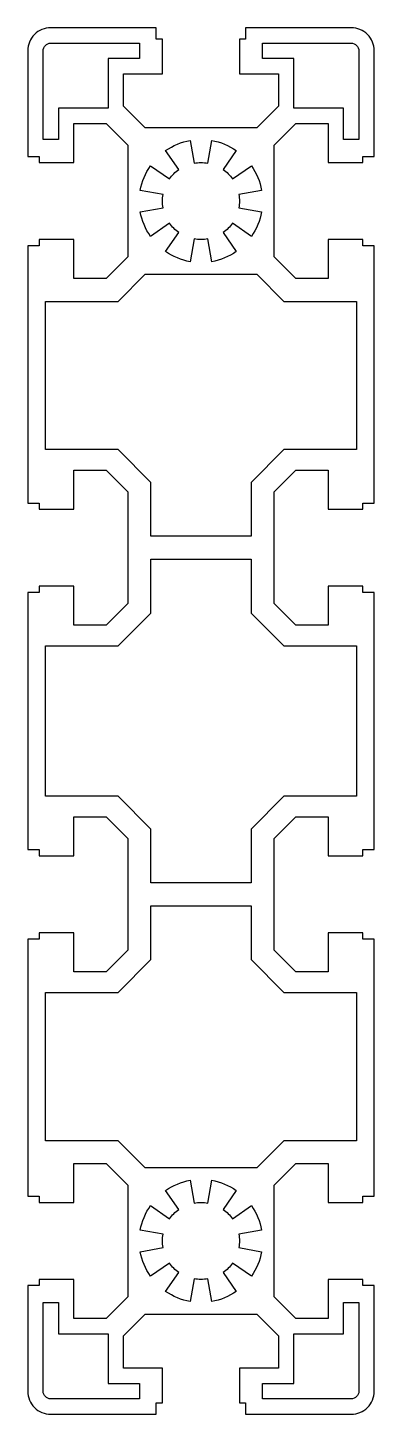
# Model space of a CAD drawing. Header units: millimetres. Extents: x -22 to 23, y -157 to 23.
import ezdxf

# ---------------------------------------------------------------- set-up
doc = ezdxf.new("R2010")
doc.units = ezdxf.units.MM
doc.layers.get('0').update_dxf_attribs({"linetype": 'CONTINUOUS'})

msp = doc.modelspace()

# ---------------------------------------------------------------- linework, layer by layer
for points in [[(-22.5, 19.5), (-22.5, 5.8), (-21, 5.8), (-21, 5), (-16.5, 5), (-16.5, 10.05), (-12.31, 10.05), (-9.5, 7.24), (-9.5, -7.24), (-12.31, -10.05), (-16.5, -10.05), (-16.5, -5), (-21, -5), (-21, -5.8), (-22.5, -5.8), (-22.5, -39.2), (-21, -39.2), (-21, -40), (-16.5, -40), (-16.5, -34.95), (-12.31, -34.95), (-9.5, -37.76), (-9.5, -52.24), (-12.31, -55.05), (-16.5, -55.05), (-16.5, -50), (-21, -50), (-21, -50.8), (-22.5, -50.8), (-22.5, -84.2), (-21, -84.2), (-21, -85), (-16.5, -85), (-16.5, -79.95), (-12.31, -79.95), (-9.5, -82.76), (-9.5, -97.24), (-12.31, -100.05), (-16.5, -100.05), (-16.5, -95), (-21, -95), (-21, -95.8), (-22.5, -95.8), (-22.5, -129.2), (-21, -129.2), (-21, -130), (-16.5, -130), (-16.5, -124.95), (-12.31, -124.95), (-9.5, -127.76), (-9.5, -142.24), (-12.31, -145.05), (-16.5, -145.05), (-16.5, -140), (-21, -140), (-21, -140.8), (-22.5, -140.8), (-22.5, -154.5, 0.414214), (-19.5, -157.5), (-5.8, -157.5), (-5.8, -156), (-5, -156), (-5, -151.5), (-10.05, -151.5), (-10.05, -147.31), (-7.23, -144.5), (7.24, -144.5), (10.05, -147.31), (10.05, -151.5), (5, -151.5), (5, -156), (5.8, -156), (5.8, -157.5), (19.5, -157.5, 0.414214), (22.5, -154.5), (22.5, -140.8), (21, -140.8), (21, -140), (16.5, -140), (16.5, -145.05), (12.32, -145.05), (9.5, -142.24), (9.5, -127.76), (12.32, -124.95), (16.5, -124.95), (16.5, -130), (21, -130), (21, -129.2), (22.5, -129.2), (22.5, -95.8), (21, -95.8), (21, -95), (16.5, -95), (16.5, -100.05), (12.32, -100.05), (9.5, -97.24), (9.5, -82.76), (12.32, -79.95), (16.5, -79.95), (16.5, -85), (21, -85), (21, -84.2), (22.5, -84.2), (22.5, -50.8), (21, -50.8), (21, -50), (16.5, -50), (16.5, -55.05), (12.32, -55.05), (9.5, -52.24), (9.5, -37.76), (12.32, -34.95), (16.5, -34.95), (16.5, -40), (21, -40), (21, -39.2), (22.5, -39.2), (22.5, -5.8), (21, -5.8), (21, -5), (16.5, -5), (16.5, -10.05), (12.32, -10.05), (9.5, -7.24), (9.5, 7.24), (12.32, 10.05), (16.5, 10.05), (16.5, 5), (21, 5), (21, 5.8), (22.5, 5.8), (22.5, 19.5, 0.414214), (19.5, 22.5), (5.8, 22.5), (5.8, 21), (5, 21), (5, 16.5), (10.05, 16.5), (10.05, 12.31), (7.24, 9.5), (-7.23, 9.5), (-10.05, 12.31), (-10.05, 16.5), (-5, 16.5), (-5, 21), (-5.8, 21), (-5.8, 22.5), (-19.5, 22.5, 0.414214)], [(-22.5, 19.5), (-22.5, 5.8), (-21, 5.8), (-21, 5), (-16.5, 5), (-16.5, 10.05), (-12.31, 10.05), (-9.5, 7.24), (-9.5, -7.24), (-12.31, -10.05), (-16.5, -10.05), (-16.5, -5), (-21, -5), (-21, -5.8), (-22.5, -5.8), (-22.5, -39.2), (-21, -39.2), (-21, -40), (-16.5, -40), (-16.5, -34.95), (-12.31, -34.95), (-9.5, -37.76), (-9.5, -52.24), (-12.31, -55.05), (-16.5, -55.05), (-16.5, -50), (-21, -50), (-21, -50.8), (-22.5, -50.8), (-22.5, -84.2), (-21, -84.2), (-21, -85), (-16.5, -85), (-16.5, -79.95), (-12.31, -79.95), (-9.5, -82.76), (-9.5, -97.24), (-12.31, -100.05), (-16.5, -100.05), (-16.5, -95), (-21, -95), (-21, -95.8), (-22.5, -95.8), (-22.5, -129.2), (-21, -129.2), (-21, -130), (-16.5, -130), (-16.5, -124.95), (-12.31, -124.95), (-9.5, -127.76), (-9.5, -142.24), (-12.31, -145.05), (-16.5, -145.05), (-16.5, -140), (-21, -140), (-21, -140.8), (-22.5, -140.8), (-22.5, -154.5, 0.414214), (-19.5, -157.5), (-5.8, -157.5), (-5.8, -156), (-5, -156), (-5, -151.5), (-10.05, -151.5), (-10.05, -147.31), (-7.23, -144.5), (7.24, -144.5), (10.05, -147.31), (10.05, -151.5), (5, -151.5), (5, -156), (5.8, -156), (5.8, -157.5), (19.5, -157.5, 0.414214), (22.5, -154.5), (22.5, -140.8), (21, -140.8), (21, -140), (16.5, -140), (16.5, -145.05), (12.32, -145.05), (9.5, -142.24), (9.5, -127.76), (12.32, -124.95), (16.5, -124.95), (16.5, -130), (21, -130), (21, -129.2), (22.5, -129.2), (22.5, -95.8), (21, -95.8), (21, -95), (16.5, -95), (16.5, -100.05), (12.32, -100.05), (9.5, -97.24), (9.5, -82.76), (12.32, -79.95), (16.5, -79.95), (16.5, -85), (21, -85), (21, -84.2), (22.5, -84.2), (22.5, -50.8), (21, -50.8), (21, -50), (16.5, -50), (16.5, -55.05), (12.32, -55.05), (9.5, -52.24), (9.5, -37.76), (12.32, -34.95), (16.5, -34.95), (16.5, -40), (21, -40), (21, -39.2), (22.5, -39.2), (22.5, -5.8), (21, -5.8), (21, -5), (16.5, -5), (16.5, -10.05), (12.32, -10.05), (9.5, -7.24), (9.5, 7.24), (12.32, 10.05), (16.5, 10.05), (16.5, 5), (21, 5), (21, 5.8), (22.5, 5.8), (22.5, 19.5, 0.414214), (19.5, 22.5), (5.8, 22.5), (5.8, 21), (5, 21), (5, 16.5), (10.05, 16.5), (10.05, 12.31), (7.24, 9.5), (-7.23, 9.5), (-10.05, 12.31), (-10.05, 16.5), (-5, 16.5), (-5, 21), (-5.8, 21), (-5.8, 22.5), (-19.5, 22.5, 0.414214)], [(-19.5, 20.5), (-8, 20.5), (-8, 18.5), (-12.05, 18.5), (-12.05, 12.05), (-18.5, 12.05), (-18.5, 8), (-20.5, 8), (-20.5, 19.5, -0.414214)], [(-19.5, 20.5), (-8, 20.5), (-8, 18.5), (-12.05, 18.5), (-12.05, 12.05), (-18.5, 12.05), (-18.5, 8), (-20.5, 8), (-20.5, 19.5, -0.414214)], [(20.5, 8), (18.5, 8), (18.5, 12.05), (12.05, 12.05), (12.05, 18.5), (8, 18.5), (8, 20.5), (19.5, 20.5, -0.414214), (20.5, 19.5)], [(20.5, 8), (18.5, 8), (18.5, 12.05), (12.05, 12.05), (12.05, 18.5), (8, 18.5), (8, 20.5), (19.5, 20.5, -0.414214), (20.5, 19.5)], [(-4.92, 0.87), (-7.88, 1.39, -0.109518), (-6.55, 4.59), (-4.1, 2.87, -0.087489), (-2.87, 4.1), (-4.59, 6.55, -0.109518), (-1.39, 7.88), (-0.87, 4.92, -0.087489), (0.87, 4.92), (1.39, 7.88, -0.109518), (4.59, 6.55), (2.87, 4.1, -0.087489), (4.1, 2.87), (6.55, 4.59, -0.109518), (7.88, 1.39), (4.92, 0.87, -0.087489), (4.92, -0.87), (7.88, -1.39, -0.109518), (6.55, -4.59), (4.1, -2.87, -0.087489), (2.87, -4.1), (4.59, -6.55, -0.109518), (1.39, -7.88), (0.87, -4.92, -0.087489), (-0.87, -4.92), (-1.39, -7.88, -0.109518), (-4.59, -6.55), (-2.87, -4.1, -0.087489), (-4.1, -2.87), (-6.55, -4.59, -0.109518), (-7.88, -1.39), (-4.92, -0.87, -0.087489)], [(-4.92, 0.87), (-7.88, 1.39, -0.109518), (-6.55, 4.59), (-4.1, 2.87, -0.087489), (-2.87, 4.1), (-4.59, 6.55, -0.109518), (-1.39, 7.88), (-0.87, 4.92, -0.087489), (0.87, 4.92), (1.39, 7.88, -0.109518), (4.59, 6.55), (2.87, 4.1, -0.087489), (4.1, 2.87), (6.55, 4.59, -0.109518), (7.88, 1.39), (4.92, 0.87, -0.087489), (4.92, -0.87), (7.88, -1.39, -0.109518), (6.55, -4.59), (4.1, -2.87, -0.087489), (2.87, -4.1), (4.59, -6.55, -0.109518), (1.39, -7.88), (0.87, -4.92, -0.087489), (-0.87, -4.92), (-1.39, -7.88, -0.109518), (-4.59, -6.55), (-2.87, -4.1, -0.087489), (-4.1, -2.87), (-6.55, -4.59, -0.109518), (-7.88, -1.39), (-4.92, -0.87, -0.087489)], [(4.92, -135.87), (7.88, -136.39, -0.109518), (6.55, -139.59), (4.1, -137.87, -0.087489), (2.87, -139.1), (4.59, -141.55, -0.109518), (1.39, -142.88), (0.87, -139.92, -0.087489), (-0.87, -139.92), (-1.39, -142.88, -0.109518), (-4.59, -141.55), (-2.87, -139.1, -0.087489), (-4.1, -137.87), (-6.55, -139.59, -0.109518), (-7.88, -136.39), (-4.92, -135.87, -0.087489), (-4.92, -134.13), (-7.88, -133.61, -0.109518), (-6.55, -130.41), (-4.1, -132.13, -0.087489), (-2.87, -130.9), (-4.59, -128.45, -0.109518), (-1.39, -127.12), (-0.87, -130.08, -0.087489), (0.87, -130.08), (1.39, -127.12, -0.109518), (4.59, -128.45), (2.87, -130.9, -0.087489), (4.1, -132.13), (6.55, -130.41, -0.109518), (7.88, -133.61), (4.92, -134.13, -0.087489)], [(4.92, -135.87), (7.88, -136.39, -0.109518), (6.55, -139.59), (4.1, -137.87, -0.087489), (2.87, -139.1), (4.59, -141.55, -0.109518), (1.39, -142.88), (0.87, -139.92, -0.087489), (-0.87, -139.92), (-1.39, -142.88, -0.109518), (-4.59, -141.55), (-2.87, -139.1, -0.087489), (-4.1, -137.87), (-6.55, -139.59, -0.109518), (-7.88, -136.39), (-4.92, -135.87, -0.087489), (-4.92, -134.13), (-7.88, -133.61, -0.109518), (-6.55, -130.41), (-4.1, -132.13, -0.087489), (-2.87, -130.9), (-4.59, -128.45, -0.109518), (-1.39, -127.12), (-0.87, -130.08, -0.087489), (0.87, -130.08), (1.39, -127.12, -0.109518), (4.59, -128.45), (2.87, -130.9, -0.087489), (4.1, -132.13), (6.55, -130.41, -0.109518), (7.88, -133.61), (4.92, -134.13, -0.087489)], [(-12.05, -153.5), (-8, -153.5), (-8, -155.5), (-19.5, -155.5, -0.414214), (-20.5, -154.5), (-20.5, -143), (-18.5, -143), (-18.5, -147.05), (-12.05, -147.05)], [(-12.05, -153.5), (-8, -153.5), (-8, -155.5), (-19.5, -155.5, -0.414214), (-20.5, -154.5), (-20.5, -143), (-18.5, -143), (-18.5, -147.05), (-12.05, -147.05)], [(18.5, -143), (20.5, -143), (20.5, -154.5, -0.414214), (19.5, -155.5), (8, -155.5), (8, -153.5), (12.05, -153.5), (12.05, -147.05), (18.5, -147.05)], [(18.5, -143), (20.5, -143), (20.5, -154.5, -0.414214), (19.5, -155.5), (8, -155.5), (8, -153.5), (12.05, -153.5), (12.05, -147.05), (18.5, -147.05)]]:
    msp.add_lwpolyline(points, format="xyb", close=True)
for points in [[(-20.2, -32.26), (-20.2, -13.02), (-10.75, -13.02), (-7.23, -9.5), (7.24, -9.5), (10.76, -13.02), (20.2, -13.02), (20.2, -32.26), (10.76, -32.26), (6.5, -36.52), (6.5, -43.5), (-6.5, -43.5), (-6.5, -36.52), (-10.75, -32.26)], [(-20.2, -32.26), (-20.2, -13.02), (-10.75, -13.02), (-7.23, -9.5), (7.24, -9.5), (10.76, -13.02), (20.2, -13.02), (20.2, -32.26), (10.76, -32.26), (6.5, -36.52), (6.5, -43.5), (-6.5, -43.5), (-6.5, -36.52), (-10.75, -32.26)], [(6.5, -53.48), (10.76, -57.74), (20.2, -57.74), (20.2, -77.26), (10.76, -77.26), (6.5, -81.52), (6.5, -88.5), (-6.5, -88.5), (-6.5, -81.52), (-10.75, -77.26), (-20.2, -77.26), (-20.2, -57.74), (-10.75, -57.74), (-6.5, -53.48), (-6.5, -46.5), (6.5, -46.5)], [(6.5, -53.48), (10.76, -57.74), (20.2, -57.74), (20.2, -77.26), (10.76, -77.26), (6.5, -81.52), (6.5, -88.5), (-6.5, -88.5), (-6.5, -81.52), (-10.75, -77.26), (-20.2, -77.26), (-20.2, -57.74), (-10.75, -57.74), (-6.5, -53.48), (-6.5, -46.5), (6.5, -46.5)], [(-20.2, -121.98), (-20.2, -102.74), (-10.75, -102.74), (-6.5, -98.48), (-6.5, -91.5), (6.5, -91.5), (6.5, -98.48), (10.76, -102.74), (20.2, -102.74), (20.2, -121.98), (10.76, -121.98), (7.24, -125.5), (-7.23, -125.5), (-10.75, -121.98)], [(-20.2, -121.98), (-20.2, -102.74), (-10.75, -102.74), (-6.5, -98.48), (-6.5, -91.5), (6.5, -91.5), (6.5, -98.48), (10.76, -102.74), (20.2, -102.74), (20.2, -121.98), (10.76, -121.98), (7.24, -125.5), (-7.23, -125.5), (-10.75, -121.98)]]:
    msp.add_lwpolyline(points, close=True)

doc.saveas('drawing.dxf')
